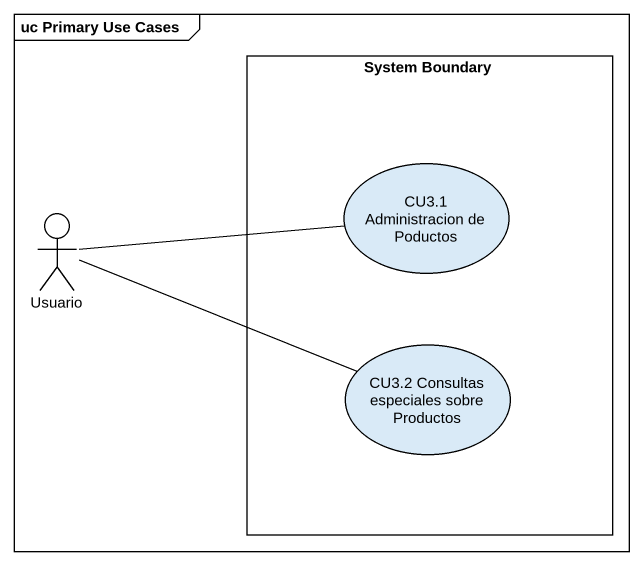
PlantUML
@startuml
mainframe uc Primary Use Cases
rectangle "System Boundary" as System_Boundary {
  usecase "CU3.1 Administracion de Poductos" as CU3_1_Administracion_de
  usecase "CU3.2 Consultas especiales sobre Productos" as CU3_2_Consultas_especiales
}
actor Usuario
Usuario -right- CU3_1_Administracion_de
Usuario -right- CU3_2_Consultas_especiales
@enduml
